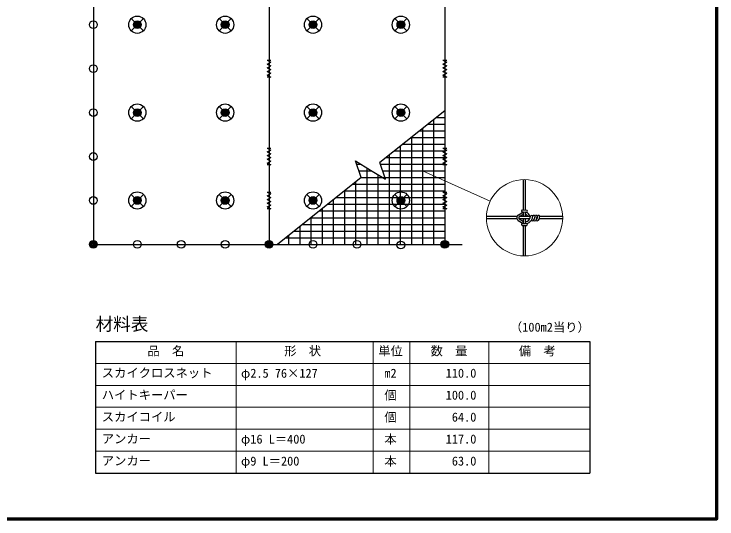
# Model space of a CAD drawing. Units: millimetres, scale not verified. Extents: x 400 to 16400, y 400 to 11650.
# Drawn here: x 8400 to 16400, y 400 to 6146 of the extents above; entities that cross this region are included whole.
import ezdxf
from ezdxf.enums import TextEntityAlignment as Align

# ---------------------------------------------------------------- set-up
doc = ezdxf.new("R2010")
doc.units = ezdxf.units.MM
doc.header["$LTSCALE"] = 40
for name, color, linetype in [('C-BMK-HTXT', 7, 'Continuous'), ('C-MTR-TXT', 5, 'Continuous'), ('C-TTL-TXT', 7, 'Continuous')]:
    doc.layers.add(name, color=color, linetype=linetype)
for name, color, linetype, lineweight in [('C-MTR-FRAM', 5, 'Continuous', 25), ('C-MTR-LINE', 5, 'Continuous', 13), ('C-STR', 7, 'Continuous', 25), ('C-STR-HTXT', 1, 'Continuous', 13), ('C-TTL-LINE', 2, 'Continuous', 70)]:
    doc.layers.add(name, color=color, linetype=linetype, lineweight=lineweight)
doc.styles.add('ＭＳ ゴシック', font='')
doc.styles.get('ＭＳ ゴシック').set_extended_font_data('MS Gothic')

msp = doc.modelspace()

# ---------------------------------------------------------------- linework, layer by layer
at = {"layer": 'C-MTR-FRAM'}
for p, q in [((9328.71, 2420.44), (9328.71, 920.44)), ((9328.71, 2420.44), (14953.98, 2420.44)), ((14953.98, 2420.44), (14953.98, 920.44)), ((9328.71, 920.44), (14953.98, 920.44))]:
    msp.add_line(p, q, dxfattribs=at)
at = {"layer": 'C-MTR-LINE'}
for p, q in [((10928.71, 2420.44), (10928.71, 920.44)), ((12488.43, 2420.44), (12488.43, 920.44)), ((12906.05, 2420.44), (12906.05, 920.44)), ((13803.08, 2420.44), (13803.08, 920.44)), ((9328.71, 2170.44), (14953.98, 2170.44)), ((9328.71, 1920.44), (14953.98, 1920.44)), ((9328.71, 1670.44), (14953.98, 1670.44)), ((9328.71, 1420.44), (14953.98, 1420.44)), ((9328.71, 1170.44), (14953.98, 1170.44))]:
    msp.add_line(p, q, dxfattribs=at)
at = {"layer": 'C-STR'}
for p, q in [((9302.66, 6275.07), (9302.66, 3524.91)), ((11302.66, 6275.07), (11302.66, 3524.91)), ((13302.66, 6275.07), (13302.66, 3524.91)), ((9733.37, 5955.62), (9871.96, 6094.21)), ((9733.37, 6094.21), (9871.96, 5955.62)), ((10733.37, 5955.62), (10871.96, 6094.21)), ((10733.37, 6094.21), (10871.96, 5955.62)), ((11733.37, 5955.62), (11871.96, 6094.21)), ((11733.37, 6094.21), (11871.96, 5955.62)), ((12733.37, 5955.62), (12871.96, 6094.21)), ((12733.37, 6094.21), (12871.96, 5955.62)), ((11281.45, 5620.37), (11323.88, 5599.16)), ((11281.45, 5620.37), (11323.88, 5620.37)), ((13281.45, 5620.37), (13323.88, 5599.16)), ((13281.45, 5620.37), (13323.88, 5620.37)), ((11281.45, 5577.95), (11323.88, 5599.16)), ((11281.45, 5577.95), (11323.88, 5556.73)), ((11281.45, 5535.52), (11323.88, 5556.73)), ((11281.45, 5535.52), (11323.88, 5514.31)), ((13281.45, 5577.95), (13323.88, 5599.16)), ((13281.45, 5577.95), (13323.88, 5556.73)), ((13281.45, 5535.52), (13323.88, 5556.73)), ((13281.45, 5535.52), (13323.88, 5514.31)), ((11281.45, 5493.1), (11323.88, 5514.31)), ((11281.45, 5493.1), (11323.88, 5471.88)), ((11281.45, 5450.67), (11323.88, 5471.88)), ((11281.45, 5450.67), (11323.88, 5429.46)), ((13281.45, 5493.1), (13323.88, 5514.31)), ((13281.45, 5493.1), (13323.88, 5471.88)), ((13281.45, 5450.67), (13323.88, 5471.88)), ((13281.45, 5450.67), (13323.88, 5429.46)), ((11323.88, 5429.46), (11281.45, 5429.46)), ((13323.88, 5429.46), (13281.45, 5429.46)), ((9733.37, 4955.62), (9871.96, 5094.21)), ((9733.37, 5094.21), (9871.96, 4955.62)), ((10733.37, 4955.62), (10871.96, 5094.21)), ((10733.37, 5094.21), (10871.96, 4955.62)), ((11733.37, 4955.62), (11871.96, 5094.21)), ((11733.37, 5094.21), (11871.96, 4955.62)), ((13302.66, 5044.91), (12564.04, 4455.57)), ((12733.37, 4955.62), (12871.96, 5094.21)), ((12733.37, 5094.21), (12871.96, 4955.62)), ((13207.41, 4968.91), (13302.66, 4968.91)), ((13112.16, 4892.91), (13302.66, 4892.91)), ((13175.66, 4943.58), (13175.66, 3524.91)), ((13016.91, 4816.91), (13302.66, 4816.91)), ((13048.66, 4842.25), (13048.66, 3524.91)), ((12921.66, 4740.91), (12921.66, 3524.91)), ((12921.66, 4740.91), (13302.66, 4740.91)), ((12826.41, 4664.91), (13302.66, 4664.91)), ((11281.45, 4620.37), (11323.88, 4599.16)), ((11281.45, 4620.37), (11323.88, 4620.37)), ((11281.45, 4577.95), (11323.88, 4599.16)), ((11281.45, 4577.95), (11323.88, 4556.73)), ((12731.16, 4588.91), (13302.66, 4588.91)), ((12794.66, 4639.58), (12794.66, 3524.91)), ((13281.45, 4620.37), (13323.88, 4599.16)), ((13281.45, 4620.37), (13323.88, 4620.37)), ((13281.45, 4577.95), (13323.88, 4599.16)), ((13281.45, 4577.95), (13323.88, 4556.73)), ((11281.45, 4535.52), (11323.88, 4556.73)), ((11281.45, 4535.52), (11323.88, 4514.31)), ((11281.45, 4493.1), (11323.88, 4514.31)), ((11281.45, 4493.1), (11323.88, 4471.88)), ((12635.91, 4512.91), (13302.66, 4512.91)), ((12667.66, 4538.25), (12667.66, 3524.91)), ((13281.45, 4535.52), (13323.88, 4556.73)), ((13281.45, 4535.52), (13323.88, 4514.31)), ((13281.45, 4493.1), (13323.88, 4514.31)), ((13281.45, 4493.1), (13323.88, 4471.88)), ((11281.45, 4450.67), (11323.88, 4471.88)), ((11281.45, 4450.67), (11323.88, 4429.46)), ((11323.88, 4429.46), (11281.45, 4429.46)), ((12350.16, 4284.91), (12286.42, 4474.48)), ((12286.42, 4474.48), (12457.1, 4370.24)), ((12299.05, 4436.91), (12347.93, 4436.91)), ((12627.79, 4266), (12564.04, 4455.57)), ((12570.31, 4436.91), (13302.66, 4436.91)), ((13281.45, 4450.67), (13323.88, 4471.88)), ((13281.45, 4450.67), (13323.88, 4429.46)), ((13323.88, 4429.46), (13281.45, 4429.46)), ((12324.61, 4360.91), (12472.37, 4360.91)), ((12413.66, 4396.77), (12413.66, 3524.91)), ((12457.1, 4370.24), (12627.79, 4266)), ((12595.87, 4360.91), (13302.66, 4360.91)), ((12350.16, 4284.91), (11397.66, 3524.91)), ((12350.16, 4284.91), (13302.66, 4284.91)), ((12540.66, 4319.21), (12540.66, 3524.91)), ((14196.79, 3916.67), (14196.79, 4262.58)), ((14221.79, 3915.36), (14221.79, 4262.58)), ((12254.91, 4208.91), (13302.66, 4208.91)), ((12286.66, 4234.25), (12286.66, 3524.91)), ((9733.37, 3955.62), (9871.96, 4094.21)), ((9733.37, 4094.21), (9871.96, 3955.62)), ((10733.37, 3955.62), (10871.96, 4094.21)), ((10733.37, 4094.21), (10871.96, 3955.62)), ((11281.45, 4120.37), (11323.88, 4099.16)), ((11281.45, 4120.37), (11323.88, 4120.37)), ((11281.45, 4077.95), (11323.88, 4099.16)), ((11733.37, 3955.62), (11871.96, 4094.21)), ((11733.37, 4094.21), (11871.96, 3955.62)), ((12159.66, 4132.91), (13302.66, 4132.91)), ((12159.66, 4132.91), (12159.66, 3524.91)), ((12733.37, 3955.62), (12871.96, 4094.21)), ((12733.37, 4094.21), (12871.96, 3955.62)), ((13281.45, 4120.37), (13323.88, 4099.16)), ((13281.45, 4120.37), (13323.88, 4120.37)), ((13281.45, 4077.95), (13323.88, 4099.16)), ((11281.45, 4077.95), (11323.88, 4056.73)), ((11281.45, 4035.52), (11323.88, 4056.73)), ((11281.45, 4035.52), (11323.88, 4014.31)), ((11281.45, 3993.1), (11323.88, 4014.31)), ((12032.66, 4031.58), (12032.66, 3524.91)), ((12064.41, 4056.91), (13302.66, 4056.91)), ((13281.45, 4077.95), (13323.88, 4056.73)), ((13281.45, 4035.52), (13323.88, 4056.73)), ((13281.45, 4035.52), (13323.88, 4014.31)), ((13281.45, 3993.1), (13323.88, 4014.31)), ((11281.45, 3993.1), (11323.88, 3971.88)), ((11281.45, 3950.67), (11323.88, 3971.88)), ((11281.45, 3950.67), (11323.88, 3929.46)), ((11323.88, 3929.46), (11281.45, 3929.46)), ((11905.66, 3930.25), (11905.66, 3524.91)), ((11969.16, 3980.91), (13302.66, 3980.91)), ((13281.45, 3993.1), (13323.88, 3971.88)), ((13281.45, 3950.67), (13323.88, 3971.88)), ((13281.45, 3950.67), (13323.88, 3929.46)), ((13323.88, 3929.46), (13281.45, 3929.46)), ((11873.91, 3904.91), (13302.66, 3904.91)), ((14123.31, 3840.49), (13775.84, 3840.49)), ((14136.54, 3859.26), (14191.99, 3893.36)), ((14149.92, 3840.49), (14196.79, 3869.31)), ((14276.98, 3840.49), (14149.92, 3840.49)), ((14183.2, 3894.7), (14190.21, 3892.27)), ((14184.65, 3917.31), (14235.69, 3914.64)), ((14193.72, 3893.8), (14218.95, 3892.48)), ((14196.79, 3840.49), (14196.79, 3893.64)), ((14221.79, 3884.43), (14234.15, 3892.03)), ((14221.79, 3840.24), (14221.79, 3889.49)), ((14270.57, 3851.67), (14275.69, 3840.49)), ((14274.29, 3827.99), (14278.08, 3845.58)), ((14301.14, 3827.99), (14304.93, 3845.58)), ((14331.34, 3840.49), (14328.38, 3840.49)), ((14328.92, 3829.36), (14332.5, 3845.8)), ((14351.39, 3824.47), (14354.88, 3840.49)), ((14358.82, 3840.49), (14354.88, 3840.49)), ((14356.7, 3830.72), (14360.04, 3846.11)), ((14379.17, 3825.83), (14382.36, 3840.49)), ((14644.13, 3840.49), (14382.36, 3840.49)), ((11778.66, 3828.91), (13302.66, 3828.91)), ((11778.66, 3828.91), (11778.66, 3524.91)), ((14123.31, 3815.49), (13775.84, 3815.49)), ((14136.54, 3796.72), (14192.79, 3762.12)), ((14149.92, 3815.49), (14196.79, 3786.66)), ((14269.77, 3815.49), (14149.92, 3815.49)), ((14183.2, 3761.27), (14190.21, 3763.71)), ((14193.72, 3762.17), (14218.95, 3763.49)), ((14196.79, 3762.33), (14196.79, 3815.49)), ((14221.79, 3766.49), (14221.79, 3815.49)), ((14227.03, 3785.82), (14221.79, 3784.95)), ((14221.79, 3771.55), (14234.15, 3763.95)), ((14323.68, 3815.49), (14321.48, 3815.49)), ((14350.69, 3815.49), (14348.79, 3815.49)), ((14644.12, 3815.49), (14376.07, 3815.49)), ((11651.66, 3727.58), (11651.66, 3524.91)), ((11683.41, 3752.91), (13302.66, 3752.91)), ((14184.65, 3738.66), (14235.69, 3741.34)), ((14196.79, 3394.13), (14196.79, 3739.3)), ((14221.79, 3394.09), (14221.79, 3740.61)), ((11492.91, 3600.91), (13302.66, 3600.91)), ((11524.66, 3626.25), (11524.66, 3524.91)), ((11588.16, 3676.91), (13302.66, 3676.91)), ((9302.66, 3524.91), (13502, 3524.91))]:
    msp.add_line(p, q, dxfattribs=at)
for centre, radius in [((9802.66, 6024.91), 98), ((10802.66, 6024.91), 98), ((11802.66, 6024.91), 98), ((12802.66, 6024.91), 98), ((9302.66, 6024.91), 44), ((9802.66, 6024.91), 44), ((9802.66, 6024.91), 35.2), ((9802.66, 6024.91), 28.16), ((9802.66, 6024.91), 22.53), ((9802.66, 6024.91), 18.02), ((9802.66, 6024.91), 14.42), ((10802.66, 6024.91), 44), ((10802.66, 6024.91), 35.2), ((10802.66, 6024.91), 28.16), ((10802.66, 6024.91), 22.53), ((10802.66, 6024.91), 18.02), ((10802.66, 6024.91), 14.42), ((11802.66, 6024.91), 44), ((11802.66, 6024.91), 35.2), ((11802.66, 6024.91), 28.16), ((11802.66, 6024.91), 22.53), ((11802.66, 6024.91), 18.02), ((11802.66, 6024.91), 14.42), ((12802.66, 6024.91), 44), ((12802.66, 6024.91), 35.2), ((12802.66, 6024.91), 28.16), ((12802.66, 6024.91), 22.53), ((12802.66, 6024.91), 18.02), ((12802.66, 6024.91), 14.42), ((9302.66, 5524.91), 44), ((9802.66, 5024.91), 98), ((10802.66, 5024.91), 98), ((11802.66, 5024.91), 98), ((12802.66, 5024.91), 98), ((9302.66, 5024.91), 44), ((9802.66, 5024.91), 44), ((9802.66, 5024.91), 35.2), ((9802.66, 5024.91), 28.16), ((9802.66, 5024.91), 22.53), ((9802.66, 5024.91), 18.02), ((10802.66, 5024.91), 44), ((10802.66, 5024.91), 35.2), ((10802.66, 5024.91), 28.16), ((10802.66, 5024.91), 22.53), ((10802.66, 5024.91), 18.02), ((11802.66, 5024.91), 44), ((11802.66, 5024.91), 35.2), ((11802.66, 5024.91), 28.16), ((11802.66, 5024.91), 22.53), ((11802.66, 5024.91), 18.02), ((12802.66, 5024.91), 44), ((12802.66, 5024.91), 35.2), ((12802.66, 5024.91), 28.16), ((12802.66, 5024.91), 22.53), ((12802.66, 5024.91), 18.02), ((9802.66, 5024.91), 14.42), ((10802.66, 5024.91), 14.42), ((11802.66, 5024.91), 14.42), ((12802.66, 5024.91), 14.42), ((9302.66, 4524.91), 44), ((9802.66, 4024.91), 98), ((10802.66, 4024.91), 98), ((11802.66, 4024.91), 98), ((12802.66, 4024.91), 98), ((9302.66, 4024.91), 44), ((9802.66, 4024.91), 44), ((9802.66, 4024.91), 35.2), ((9802.66, 4024.91), 28.16), ((9802.66, 4024.91), 22.53), ((9802.66, 4024.91), 18.02), ((9802.66, 4024.91), 14.42), ((10802.66, 4024.91), 44), ((10802.66, 4024.91), 35.2), ((10802.66, 4024.91), 28.16), ((10802.66, 4024.91), 22.53), ((10802.66, 4024.91), 18.02), ((10802.66, 4024.91), 14.42), ((11802.66, 4024.91), 44), ((11802.66, 4024.91), 35.2), ((11802.66, 4024.91), 28.16), ((11802.66, 4024.91), 22.53), ((11802.66, 4024.91), 18.02), ((11802.66, 4024.91), 14.42), ((12802.66, 4024.91), 44), ((12802.66, 4024.91), 35.2), ((12802.66, 4024.91), 28.16), ((12802.66, 4024.91), 22.53), ((12802.66, 4024.91), 18.02), ((12802.66, 4024.91), 14.42), ((9302.66, 3524.91), 44), ((9302.66, 3524.91), 35.2), ((9302.66, 3524.91), 28.16), ((9302.66, 3524.91), 22.53), ((9302.66, 3524.91), 18.02), ((9302.66, 3524.91), 14.42), ((9802.66, 3524.91), 44), ((10302.66, 3524.91), 44), ((10802.66, 3524.91), 44), ((11302.66, 3524.91), 44), ((11302.66, 3524.91), 35.2), ((11302.66, 3524.91), 28.16), ((11302.66, 3524.91), 22.53), ((11302.66, 3524.91), 18.02), ((11302.66, 3524.91), 14.42), ((11802.66, 3524.91), 44), ((12302.66, 3524.91), 44), ((12801.83, 3518.25), 44), ((13302.66, 3524.91), 44), ((13302.66, 3524.91), 35.2), ((13302.66, 3524.91), 28.16), ((13302.66, 3524.91), 22.53), ((13302.66, 3524.91), 18.02), ((13302.66, 3524.91), 14.42)]:
    msp.add_circle(centre, radius, dxfattribs=at)
for centre, radius, start, end in [((14160.98, 3827.99), 39.69, 128.01607, 231.98393), ((14160.98, 3827.99), 16.69, 131.5064, 228.4936), ((14186.76, 3905.83), 11.68, 100.41103, 252.254), ((14193.57, 3890.81), 3, 87, 121.5903), ((14218.79, 3889.49), 3, 0, 87), ((14169.22, 3795.27), 92.98, 29.09588, 55.57479), ((14229.82, 3903.68), 12.43, 290.38425, 61.79497), ((14169.22, 3795.27), 115.98, 29.09588, 55.57479), ((14291.16, 3838.42), 14.9, 24.48532, 151.3129), ((14321.83, 3842.35), 17.2, 142.96376, 169.16915), ((14316.18, 3840.18), 14.9, 1.15077, 122.83183), ((14496.78, 3784.98), 177.32, 161.75655, 167.67008), ((14349.19, 3841.65), 17.2, 142.96376, 169.16915), ((14343.54, 3839.49), 14.9, 3.85673, 122.83183), ((14376.74, 3841.96), 17.2, 142.96376, 169.16915), ((14371.09, 3839.79), 14.9, 2.66952, 122.83183), ((14186.76, 3750.15), 11.68, 107.746, 259.58897), ((14193.57, 3765.17), 3, 238.4097, 273), ((14218.79, 3766.49), 3, 273, 0), ((14220.92, 3840.24), 54.76, 276.4031, 347.07226), ((14229.82, 3752.3), 12.43, 298.20503, 69.61575), ((14220.92, 3840.24), 77.76, 280.22624, 325.22142), ((14230.22, 3842.18), 71.56, 319.69013, 338.09998), ((14297.86, 3813.26), 21.74, 233.05948, 312.57609), ((14247.77, 3840.24), 54.76, 333.12774, 347.07226), ((14247.77, 3840.24), 77.76, 326.43908, 347.07226), ((14325.63, 3814.63), 21.74, 233.05948, 312.57609), ((14275.55, 3841.61), 54.76, 321.41698, 347.07226), ((14275.55, 3841.61), 77.76, 326.43908, 347.07226), ((14353.41, 3816), 21.74, 233.05948, 312.57609), ((14303.33, 3842.97), 54.76, 321.27528, 347.07226), ((14303.33, 3842.97), 77.76, 326.43908, 347.07226)]:
    msp.add_arc(centre, radius, start, end, dxfattribs=at)
at = {"layer": 'C-STR-HTXT'}
msp.add_line((13048.66, 4360.91), (13819.12, 4017.64), dxfattribs=at)
msp.add_circle((14209.98, 3828.26), 434.32, dxfattribs=at)
at = {"layer": 'C-TTL-LINE'}
msp.add_lwpolyline([(400, 400), (16400, 400), (16400, 11480), (400, 11480)], close=True, dxfattribs=at)

# ---------------------------------------------------------------- texts
at = {"layer": 'C-BMK-HTXT', "color": 5, "style": 'ＭＳ ゴシック'}
for s, p in [('（100m2当り）', (14043.98, 2500.44)), ('スカイクロスネット', (9398.65, 1980.15))]:
    msp.add_text(s, height=102.6, dxfattribs=at).set_placement(p, align=Align.BOTTOM_LEFT)
at = {"layer": 'C-MTR-TXT', "style": 'ＭＳ ゴシック'}
for s, p in [('品\u3000名', (9917.97, 2230.15)), ('形\u3000状', (11474.3, 2230.15)), ('数\u3000量', (13140.92, 2230.15)), ('備\u3000考', (14145.39, 2230.15)), ('φ2.5 76×127', (10982.7, 1976.54)), ('ハイトキーパー', (9398.65, 1730.15)), ('スカイコイル', (9398.65, 1480.15)), ('アンカー', (9398.65, 1230.15)), ('φ16 L＝400', (10982.7, 1226.54)), ('アンカー', (9398.65, 980.15)), ('φ9 L＝200', (10982.7, 976.54))]:
    msp.add_text(s, height=102.6, dxfattribs=at).set_placement(p, align=Align.BOTTOM_LEFT)
for s, p in [('単位', (12684.47, 2230.15)), ('m2', (12684.47, 1976.54)), ('個', (12684.47, 1726.54)), ('個', (12684.47, 1476.54)), ('本', (12684.47, 1226.54)), ('本', (12684.47, 976.54))]:
    msp.add_text(s, height=102.6, dxfattribs=at).set_placement(p, align=Align.BOTTOM_CENTER)
for s, p in [('110.0', (13661.76, 1977.12)), ('100.0', (13661.76, 1727.12)), ('64.0', (13661.76, 1477.12)), ('117.0', (13661.76, 1227.12)), ('63.0', (13661.76, 977.12))]:
    msp.add_text(s, height=102.6, dxfattribs=at).set_placement(p, align=Align.BOTTOM_RIGHT)
at = {"layer": 'C-TTL-TXT', "color": 5, "style": 'ＭＳ ゴシック'}
msp.add_text('材料表', height=146.6, dxfattribs=at).set_placement((9328.71, 2500.44), align=Align.BOTTOM_LEFT)

doc.saveas('drawing.dxf')
